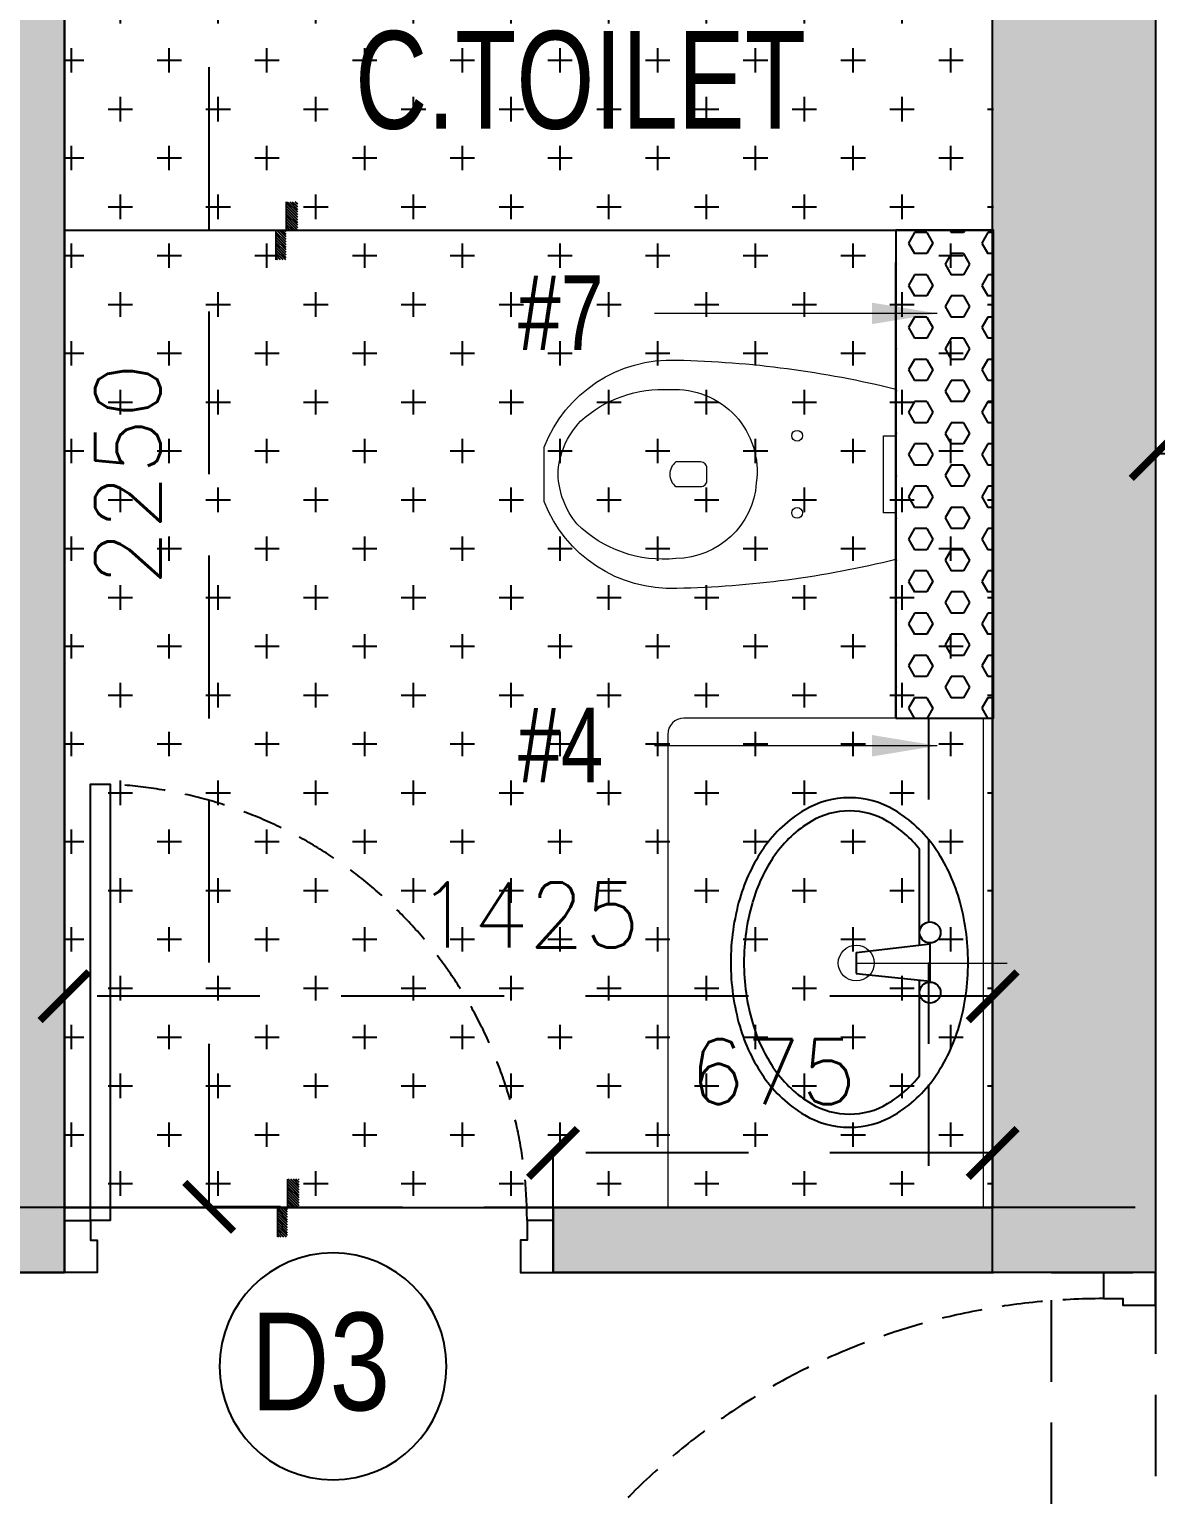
# Model space of a CAD drawing. Header units: millimetres. Extents: x 1180970 to 1231451, y -5737889 to -5695638.
# Drawn here: x 1197479 to 1199207, y -5714502 to -5712241 of the extents above; entities that cross this region are included whole.
import ezdxf
from ezdxf.enums import TextEntityAlignment as Align

# ---------------------------------------------------------------- set-up
doc = ezdxf.new("R2010")
doc.units = ezdxf.units.MM
doc.header["$LTSCALE"] = 1000
doc.header["$MEASUREMENT"] = 0
for name, pattern in [('$2$( Hidden )', [0.375, 0.25, -0.125]), ('3BHK-A$0$$1$HIDDEN', [0.375, 0.25, -0.125]), ('3BHK-A$1$AUDIT_D_120904163729-0', [0]), ('3BHK-A$2$( Hidden )', [0.375, 0.25, -0.125]), ('3BHK-A$2$HIDDEN', [0.375, 0.25, -0.125]), ('AUDIT_D_120904163729-0', [0]), ('T8(T9 IS SIMILAR) - GROUND FLOOR - DIMENSION & TEXTING$0$HIDDEN', [0.375, 0.25, -0.125]), ('T8_REFUGE COLUMNS$0$CENTER2', [1.125, 0.75, -0.125, 0.125, -0.125])]:
    doc.linetypes.add(name, pattern=pattern)
doc.layers.get('0').update_dxf_attribs({"linetype": 'AUDIT_D_120904163729-0'})
for name, color, linetype in [('3BHK-A$0$$0$A-DOOR-FULL', 2, 'Continuous'), ('3BHK-A$0$$1$ELEV.', 5, 'Continuous'), ('3BHK-A$0$$1$LEDGE WALL', 5, 'Continuous'), ('3BHK-A$0$A-SANITARY', 2, 'Continuous'), ('3BHK-A$0$a-tile drop', 3, 'Continuous'), ('3BHK-A$0$APT PLANS-typ$0$TILEDROP', 3, 'Continuous'), ('3BHK-A$0$LEDGE WALL', 5, 'Continuous'), ('3BHK-A$1$A-HATCH -160', 251, '3BHK-A$1$AUDIT_D_120904163729-0'), ('3BHK-A$1$A-TOI SUNK 50MM', 8, 'Continuous'), ('3BHK-A$1$CUT-OUT', 49, 'Continuous'), ('T8(T9 IS SIMILAR) - GROUND FLOOR - DIMENSION & TEXTING$0$A-DIMENSIONS', 2, 'T8(T9 IS SIMILAR) - GROUND FLOOR - DIMENSION & TEXTING$0$HIDDEN'), ('T8(T9 IS SIMILAR) - GROUND FLOOR - DIMENSION & TEXTING$0$a-window-no', 125, 'Continuous'), ('T8_REFUGE COLUMNS$0$A-CENTERLINE', 193, 'T8_REFUGE COLUMNS$0$CENTER2'), ('T8_REFUGE COLUMNS$0$A-RCC COLS', 3, 'Continuous')]:
    doc.layers.add(name, color=color, linetype=linetype)
for name, color, linetype, lineweight in [('3BHK-A$1$$1$a-TOI-fixtures', 251, 'Continuous', 0), ('3BHK-A$1$$1$A-WALL- 160', 6, 'Continuous', 30), ('3BHK-A$2$a-TOI-fixtures', 251, 'Continuous', 0), ('T8(T9 IS SIMILAR) - GROUND FLOOR - DIMENSION & TEXTING$0$a-Text', 4, 'Continuous', 0), ('T8(T9 IS SIMILAR) - GROUND FLOOR - DIMENSION & TEXTING$0$R0-18-10-2014-T1-1st Podium Floor Plan$0$Text', 2, 'Continuous', 0), ('T8(T9 IS SIMILAR) - GROUND FLOOR$0$D&W', 8, 'Continuous', 25), ('wall', 22, 'Continuous', 30)]:
    doc.layers.add(name, color=color, linetype=linetype, lineweight=lineweight)
doc.layers.add('T8_REFUGE COLUMNS$0$COL-HATCH', color=7, linetype='Continuous', lineweight=25, true_color=0xa3a3a3)
doc.styles.add('$28$Romans 1', font='romans.shx', dxfattribs={"height": 100})
doc.styles.add('T8(T9 IS SIMILAR) - GROUND FLOOR - DIMENSION & TEXTING$0$ARIAL ARROW', font='swisscl.ttf')
doc.styles.add('T8(T9 IS SIMILAR) - GROUND FLOOR - DIMENSION & TEXTING$0$LODHA STANDERD', font='sanss___.ttf')
doc.styles.add('T8(T9 IS SIMILAR) - GROUND FLOOR - DIMENSION & TEXTING$0$Romans 1', font='romans.shx', dxfattribs={"height": 100})
doc.styles.add('T8(T9 IS SIMILAR) - GROUND FLOOR - DIMENSION & TEXTING$0$Tahoma', font='tahoma.ttf')
doc.dimstyles.new('$1$ALPINE S', dxfattribs={"dimscale": 0, "dimtxt": 100, "dimasz": 75, "dimexe": 0, "dimexo": 0, "dimgap": 75, "dimtad": 1, "dimdec": 0, "dimzin": 0, "dimdsep": 46, "dimtxsty": '$28$Romans 1', "dimblk": '$28$_ArchTick', "dimcen": 0.09, "dimclrd": 256, "dimclre": 256, "dimclrt": 7, "dimadec": 0, "dimazin": 0, "dimtfac": 1, "dimtdec": 0, "dimtofl": 0, "dimtmove": 1, "dimatfit": 0, "dimldrblk": '$1$_Open90', "dimfxl": 1, "dimtolj": 1, "dimtzin": 0, "dimarcsym": 0})
doc.dimstyles.new('T8(T9 IS SIMILAR) - GROUND FLOOR - DIMENSION & TEXTING$0$ALPINE S', dxfattribs={"dimscale": 0, "dimtxt": 100, "dimasz": 75, "dimexe": 0, "dimexo": 0, "dimgap": 75, "dimtad": 1, "dimdec": 0, "dimzin": 0, "dimdsep": 46, "dimtxsty": 'T8(T9 IS SIMILAR) - GROUND FLOOR - DIMENSION & TEXTING$0$Romans 1', "dimblk": 'T8(T9 IS SIMILAR) - GROUND FLOOR - DIMENSION & TEXTING$0$_ArchTick', "dimcen": 0.09, "dimclrd": 256, "dimclre": 256, "dimclrt": 7, "dimadec": 0, "dimazin": 0, "dimtfac": 1, "dimtdec": 0, "dimtofl": 0, "dimtmove": 1, "dimatfit": 0, "dimldrblk": 'T8(T9 IS SIMILAR) - GROUND FLOOR - DIMENSION & TEXTING$0$_Open90', "dimfxl": 1, "dimtolj": 1, "dimtzin": 0, "dimarcsym": 0})
doc.dimstyles.new('T8(T9 IS SIMILAR) - GROUND FLOOR - DIMENSION & TEXTING$0$SAMATA STD', dxfattribs={"dimtxt": 100, "dimasz": 50, "dimexe": 50, "dimexo": 50, "dimgap": 10, "dimtad": 0, "dimdec": 0, "dimrnd": 5, "dimzin": 0, "dimdsep": 46, "dimtxsty": 'T8(T9 IS SIMILAR) - GROUND FLOOR - DIMENSION & TEXTING$0$Tahoma', "dimblk": 'T8(T9 IS SIMILAR) - GROUND FLOOR - DIMENSION & TEXTING$0$_Origin2', "dimcen": -50, "dimdle": 50, "dimclrd": 7, "dimclre": 7, "dimclrt": 7, "dimadec": 0, "dimazin": 0, "dimtfac": 1, "dimtdec": 0, "dimtmove": 1, "dimatfit": 3, "dimfxl": 150, "dimtfill": 1, "dimtolj": 1, "dimtzin": 0, "dimlwd": -1, "dimlwe": -1, "dimarcsym": 0})

# ---------------------------------------------------------------- blocks, each defined once
blk = doc.blocks.new('*U166')
for points in [[(0, 0), (0, 1025), (30, 1025), (30, 0)], [(-40, 0), (0, 0), (0, -30), (10, -30), (10, -80), (-40, -80)], [(1065, 0), (1025, 0), (1025, -30), (1015, -30), (1015, -80), (1065, -80)]]:
    blk.add_lwpolyline(points, close=True)
at = {"color": 0, "linetype": 'ByBlock', "ltscale": 0.25}
blk.add_arc((-1.5, -0.6), 1026.5, 0.0347, 87.627, dxfattribs=at)
blk = doc.blocks.new('*U167')
for points in [[(0, 0), (0, 670), (30, 670), (30, 0)], [(-40, 0), (0, 0), (0, -30), (10, -30), (10, -80), (-40, -80)], [(710, 0), (670, 0), (670, -30), (660, -30), (660, -80), (710, -80)]]:
    blk.add_lwpolyline(points, close=True)
at = {"color": 0, "linetype": 'ByBlock', "ltscale": 0.25}
blk.add_arc((-1, -0.4), 671, 0.0347, 87.627, dxfattribs=at)
blk = doc.blocks.new('3BHK-A$0$$1$EWC 1-flat-3')
at = {"layer": '3BHK-A$1$$1$a-TOI-fixtures', "ltscale": 1.5}
blk.add_line((130.9, 0), (-130.9, 0), dxfattribs=at)
for points in [[(-130.9, 0, -0.055103), (-175.3, 336.2, -0.321827), (-41.6, 540), (41.6, 540, -0.321827), (175.3, 336.2, -0.055103), (130.9, 0, -27.681239)], [(-13.2, 214.3, -0.391448), (-129.3, 337.7, -0.224585), (-76.1, 489.9, -0.160675), (0, 518.7, -0.183016), (81.6, 484.1, -0.201424), (130, 346.4, -0.474507), (-13.2, 214.3, -2.927417)], [(-9.5, 290.2), (9.5, 290.2, 0.414214), (18.9, 299.7), (18.9, 337.6, 0.5), (-18.9, 337.6), (-18.9, 299.7, 0.414214), (-9.5, 290.2, 0.530498)]]:
    blk.add_lwpolyline(points, format="xyb", dxfattribs=at)
at = {"layer": '3BHK-A$1$$1$a-TOI-fixtures'}
blk.add_lwpolyline([(-59.2, 0), (-59.2, 18.9), (59.2, 18.9), (59.2, 0)], close=True, dxfattribs=at)
at = {"layer": '3BHK-A$1$$1$a-TOI-fixtures', "ltscale": 1.5}
for centre in [(-59.2, 151.6), (59.2, 151.6)]:
    blk.add_circle(centre, 8.31, dxfattribs=at)
blk = doc.blocks.new('3BHK-A$0$TILE DROP -x')
at = {"layer": '3BHK-A$0$APT PLANS-typ$0$TILEDROP'}
h = blk.add_hatch(dxfattribs=at)
h.set_pattern_fill('ACET-2D-ANSI31', color=8, scale=90, angle=90, style=0)
h.set_pattern_definition([(135, (-851695.914, 5365039.183), (-7.954951288, -7.954951288), [])])
h.paths.add_polyline_path([(-58323.9, -19205.9), (-58323.9, -19023.7), (-58261.5, -19023.7), (-58261.5, -19205.9)])
edge = h.paths.add_edge_path()
edge.add_line((-58323.9, -19381.2), (-58393.7, -19381.2))
edge.add_line((-58323.9, -19205.9), (-58323.9, -19381.2))
edge.add_line((-58393.1, -19205.9), (-58323.9, -19205.9))
edge.add_line((-58393.1, -19381.2), (-58393.1, -19205.9))
at = {"layer": '3BHK-A$0$APT PLANS-typ$0$TILEDROP', "color": 1}
blk.add_line((-58153.9, -19205.9), (-58434, -19205.9), dxfattribs=at)
at = {"layer": '3BHK-A$0$APT PLANS-typ$0$TILEDROP', "color": 20, "const_width": 10}
for points in [[(-58261.5, -19205.9), (-58261.5, -19023.7)], [(-58323.9, -19381.2), (-58323.9, -19205.9)], [(-58323.9, -19205.9), (-58261.5, -19205.9)]]:
    blk.add_lwpolyline(points, dxfattribs=at)
blk = doc.blocks.new('3BHK-A$0$WB1')
at = {"layer": '3BHK-A$0$A-SANITARY', "color": 0, "ltscale": 1000}
for p, q in [((190074.4, -1779394.5), (190063, -1779507.9)), ((190106.8, -1779394.5), (190119.9, -1779507.9)), ((189917.5, -1779491.7), (190064.6, -1779491.7)), ((190118, -1779491.7), (190265.4, -1779491.7)), ((190061.5, -1779507.9), (190121.4, -1779507.9))]:
    blk.add_line(p, q, dxfattribs=at)
at = {"layer": '3BHK-A$0$A-SANITARY', "color": 0}
blk.add_line((190106.8, -1779394.5), (190074.4, -1779394.5), dxfattribs=at)
for centre, major_axis, start_param, end_param in [((190067.1, -1779471.3), (-69.6, 256.7), 0.015739, 0.342992), ((190091.4, -1779555.7), (-92.6, 341.5), 6.018375, 6.298924), ((190091.4, -1779555.7), (-87.3, 322), 6.018375, 6.298924), ((190091.4, -1779555.7), (-92.6, 341.5), 5.737826, 6.018375), ((190091.4, -1779555.7), (-87.3, 322), 5.737826, 6.018375), ((190115.8, -1779471.3), (-69.6, 256.7), 5.410573, 5.737826), ((190067.1, -1779471.3), (-64.3, 237.2), 0.015739, 0.342992), ((190115.8, -1779471.3), (-64.3, 237.2), 5.410573, 5.737826), ((190030, -1779417.8), (-52.6, 193.9), 0.342992, 0.768932), ((190152.9, -1779417.8), (-52.6, 193.9), 4.984633, 5.410573), ((190030, -1779417.8), (-47.3, 174.4), 0.342992, 0.768932), ((190152.9, -1779417.8), (-47.3, 174.4), 4.984633, 5.410573), ((189973.2, -1779384.1), (-35.3, 130.2), 0.768932, 1.305986), ((189973.2, -1779384.1), (-30, 110.7), 0.768932, 1.305986), ((190209.6, -1779384.1), (-30, 110.7), 4.447579, 4.984633), ((190209.6, -1779384.1), (-35.3, 130.2), 4.447579, 4.984633), ((189973.2, -1779384.1), (-35.3, 130.2), 1.305986, 1.84304), ((189973.2, -1779384.1), (-30, 110.7), 1.305986, 1.84304), ((190209.6, -1779384.1), (-30, 110.7), 3.910525, 4.447579), ((190209.6, -1779384.1), (-35.3, 130.2), 3.910525, 4.447579), ((190030, -1779350.3), (-47.3, 174.4), 1.84304, 2.20494), ((190152.9, -1779350.3), (-47.3, 174.4), 3.548625, 3.910525), ((190030, -1779350.3), (-52.6, 193.9), 1.84304, 2.268981), ((190152.9, -1779350.3), (-52.6, 193.9), 3.484585, 3.910525), ((190045.3, -1779507.9), (-4.2, 15.6), 6.018375, 12.30156), ((190137.6, -1779507.9), (-4.2, 15.6), 6.018375, 12.30156), ((190067.1, -1779296.9), (-69.6, 256.7), 2.268981, 2.596234), ((190115.8, -1779296.9), (-69.6, 256.7), 3.157331, 3.484585), ((190091.4, -1779212.5), (-92.6, 341.5), 2.596234, 2.876783), ((190091.4, -1779212.5), (-92.6, 341.5), 2.876783, 3.157331)]:
    blk.add_ellipse(centre, major_axis=major_axis, ratio=1, start_param=start_param, end_param=end_param, dxfattribs=at)
blk = doc.blocks.new('3BHK-A')
at = {"layer": '3BHK-A$0$LEDGE WALL'}
h = blk.add_hatch(dxfattribs=at)
h.set_pattern_fill('HEX', color=8, scale=150, angle=180)
h.paths.add_polyline_path([(1198958.7, -5713298.5), (1198808.7, -5713298.5), (1198808.7, -5712549.2), (1198958.7, -5712549.2)])
at = {"layer": '3BHK-A$1$A-HATCH -160', "linetype": 'ByBlock'}
h = blk.add_hatch(dxfattribs=at)
h.set_pattern_fill('ZIGZAG', color=256, scale=250)
h.set_pattern_definition([(9e-15, (1e-08, 0), (31.25, 31.25), [31.25, -31.25]), (90, (31.25, 0), (-31.25, 31.25), [31.25, -31.25])])
h.paths.add_polyline_path([(1185182.8, -5714749.5), (1186532.7, -5714749.5), (1186532.7, -5714149.5), (1186632.7, -5714149.5), (1186632.7, -5714749.5), (1188712.7, -5714749.5), (1188712.7, -5714049.5), (1189032.5, -5714049.5), (1189032.5, -5714149.5), (1188812.7, -5714149.5), (1188812.7, -5715449.5), (1189032.5, -5715449.5), (1189032.5, -5715549.5), (1188712.7, -5715549.5), (1188712.7, -5714849.5), (1186632.7, -5714849.5), (1186632.7, -5715664.5), (1186532.7, -5715664.5), (1186532.7, -5714849.5), (1185182.8, -5714849.5)])
h.paths.add_polyline_path([(1185182.8, -5713249.5), (1185782.7, -5713249.5), (1185782.7, -5713149.5), (1185182.8, -5713149.5)])
h.paths.add_polyline_path([(1186532.7, -5710699.5), (1186632.7, -5710699.5), (1186632.7, -5713249.5), (1186532.7, -5713249.5)])
h.paths.add_polyline_path([(1186532.7, -5717399.5), (1186632.7, -5717399.5), (1186632.7, -5716414.5), (1186532.7, -5716414.5)])
h.paths.add_polyline_path([(1194902.2, -5715375), (1194082.3, -5715375), (1194082.3, -5715475), (1194902.2, -5715475)])
h.paths.add_polyline_path([(1195782.2, -5715375), (1196682.2, -5715375), (1196682.2, -5715475), (1195782.2, -5715475)])
h.paths.add_polyline_path([(1194132.5, -5714149.9), (1196532.4, -5714149.9), (1196532.4, -5714049.9), (1194132.5, -5714049.9)])
h.paths.add_polyline_path([(1197432.4, -5711800.2), (1197532.4, -5711800.2), (1197532.4, -5714149.9), (1197432.4, -5714149.9)])
h.paths.add_polyline_path([(1198282.4, -5714149.9), (1198958.7, -5714149.9), (1198958.7, -5714049.9), (1198282.4, -5714049.9)])
h.paths.add_polyline_path([(1196871.9, -5720208.6), (1196082.2, -5720209.7), (1196082.3, -5720109.7), (1196082.2, -5720109.7), (1196182.2, -5720109.7), (1196871.9, -5720108.6)])
h.paths.add_polyline_path([(1193397.2, -5709939.9), (1193882.3, -5709939.6), (1193882.3, -5710040.1), (1193397.3, -5710040.1)])
h.paths.add_polyline_path([(1186632.7, -5708554.7), (1187192.3, -5708554.8), (1187192.3, -5708654.7), (1186632.7, -5708654.7)])
h.paths.add_polyline_path([(1194182.3, -5715724), (1194082.3, -5715724), (1194082.3, -5715474), (1194182.3, -5715474)])
at = {"layer": '3BHK-A$1$A-TOI SUNK 50MM'}
h = blk.add_hatch(dxfattribs=at)
h.set_pattern_fill('CROSS', color=256, scale=300, style=0)
h.set_pattern_definition([(9e-15, (-0.65, 1286.84), (75, 75), [37.5, -112.5]), (90, (18.1, 1268.09), (-75, 75), [37.5, -112.5])])
h.paths.add_polyline_path([(1197532.4, -5711799.2), (1198958.7, -5711799.2), (1198958.7, -5714049.9), (1197532.4, -5714049.9)])
at = {"layer": '3BHK-A$0$$1$ELEV.'}
blk.add_line((1197532.3, -5712549.2, -0.5), (1198958.7, -5712549.2, -0.5), dxfattribs=at)
at = {"layer": '3BHK-A$0$$1$LEDGE WALL'}
blk.add_line((1198808.7, -5713298.5, -0.5), (1198808.7, -5712598.8, -0.5), dxfattribs=at)
at = {"layer": '3BHK-A$0$$1$LEDGE WALL', "linetype": '3BHK-A$2$( Hidden )', "ltscale": 0.5}
blk.add_line((1198858.7, -5713298.5, -0.5), (1198858.7, -5714048.8, 0), dxfattribs=at)
at = {"layer": '3BHK-A$0$$1$LEDGE WALL', "elevation": -0.5}
blk.add_lwpolyline([(1198808.7, -5713298.5), (1198958.7, -5713298.5), (1198958.7, -5712549.2), (1198808.7, -5712549.2)], close=True, dxfattribs=at)
at = {"layer": '3BHK-A$1$$1$A-WALL- 160', "linetype": 'ByBlock'}
for p, q in [((1197532.4, -5714149.9, 0), (1197532.4, -5711800.2, 0)), ((1198282.4, -5714049.9, 0), (1198958.7, -5714049.9, 0)), ((1198282.4, -5714149.9, 0), (1198282.4, -5714049.9, 0)), ((1197432.4, -5714149.9, 0), (1197532.4, -5714149.9, 0)), ((1198282.4, -5714149.9, 0), (1198958.7, -5714149.9, 0))]:
    blk.add_line(p, q, dxfattribs=at)
at = {"layer": '3BHK-A$1$A-TOI SUNK 50MM'}
blk.add_line((1197532.4, -5714049.9, 0), (1198282.4, -5714049.9, 0), dxfattribs=at)
at = {"layer": '3BHK-A$1$CUT-OUT', "linetype": '3BHK-A$2$HIDDEN', "ltscale": 0.5, "elevation": -0.5}
blk.add_lwpolyline([(1199207.4, -5715255), (1199047.4, -5715255), (1199047.4, -5714149.9), (1199207.4, -5714149.9)], close=True, dxfattribs=at)
at = {"layer": '3BHK-A$2$a-TOI-fixtures'}
for p, q in [((1198956.7, -5713298.5, -0.5), (1198483.4, -5713298.5, -0.5)), ((1198942.5, -5713298.5, -0.5), (1198942.5, -5714048.8, -0.5)), ((1198957.5, -5713298.5, -0.5), (1198957.5, -5714048.8, -0.5)), ((1198458.4, -5713323.5, -0.5), (1198458.4, -5714048.8, -0.5)), ((1198957.5, -5714049.9, 0), (1198460.4, -5714049.9, 0))]:
    blk.add_line(p, q, dxfattribs=at)
at = {"layer": '3BHK-A$2$a-TOI-fixtures', "extrusion": (-3.57019e-09, -2.53026e-07, 1)}
blk.add_line((1198747.8, -5713674.5, 0), (1198979.4, -5713674.5, 0), dxfattribs=at)
blk.add_circle((1198747.8, -5713674.5, 1.4), 27.5, dxfattribs=at)
at = {"layer": '3BHK-A$2$a-TOI-fixtures'}
blk.add_arc((1198483.4, -5713323.5, -0.5), 25, 90, 180, dxfattribs=at)
at = {"layer": '3BHK-A$0$$0$A-DOOR-FULL', "linetype": '3BHK-A$0$$1$HIDDEN'}
blk.add_blockref('*U167', (1197572.4, -5714069.9, 0), dxfattribs=at)
at = {"layer": '3BHK-A$0$$0$A-DOOR-FULL', "linetype": '3BHK-A$0$$1$HIDDEN', "rotation": 90}
blk.add_blockref('*U166', (1199127.4, -5715214.9, -0.5), dxfattribs=at)
at = {"layer": '3BHK-A$0$a-tile drop', "xscale": 0.25, "yscale": 0.25, "zscale": 0.25, "rotation": 180}
for p in [(1183291.5, -5717350.7, -0.5), (1183293.8, -5718851.3, 0)]:
    blk.add_blockref('3BHK-A$0$TILE DROP -x', p, dxfattribs=at)
at = {"layer": '3BHK-A$1$$1$a-TOI-fixtures', "extrusion": (0, 0, -1), "xscale": -1, "zscale": -1, "rotation": 270}
blk.add_blockref('3BHK-A$0$$1$EWC 1-flat-3', (-1198808.7, -5712923.9, 0.5), dxfattribs=at)
at = {"layer": '3BHK-A$2$a-TOI-fixtures', "extrusion": (0, 0, -1), "xscale": -1, "zscale": -1, "rotation": 270}
blk.add_blockref('3BHK-A$0$WB1', (580646.7, -5903765.1, 0), dxfattribs=at)
blk = doc.blocks.new('T8_REFUGE COLUMNS')
at = {"layer": 'T8_REFUGE COLUMNS$0$COL-HATCH', "linetype": 'ByBlock'}
h = blk.add_hatch(color=256, dxfattribs=at)
h.dxf.hatch_style = 1
h.paths.add_polyline_path([(1198957.1, -5709939.9), (1199207.1, -5709939.9), (1199207.1, -5714149.9), (1198957.1, -5714149.9)])
at = {"layer": 'T8_REFUGE COLUMNS$0$A-CENTERLINE'}
blk.add_line((1229551.2, -5714049.9), (1182156.9, -5714049.9), dxfattribs=at)
at = {"layer": 'T8_REFUGE COLUMNS$0$A-RCC COLS', "linetype": 'ByBlock'}
blk.add_lwpolyline([(1198957.1, -5709939.9), (1199207.1, -5709939.9), (1199207.1, -5714149.9), (1198957.1, -5714149.9)], close=True, dxfattribs=at)
blk = doc.blocks.new('T8(T9 IS SIMILAR) - GROUND FLOOR')
at = {"layer": 'T8(T9 IS SIMILAR) - GROUND FLOOR$0$D&W', "linetype": 'ByBlock'}
for name in ['T8_REFUGE COLUMNS', '3BHK-A']:
    blk.add_blockref(name, (0, 0), dxfattribs=at)
blk = doc.blocks.new('T8(T9 IS SIMILAR) - GROUND FLOOR - DIMENSION & TEXTING$0$_ArchTick')
at = {"color": 0, "linetype": 'ByBlock', "const_width": 0.15}
blk.add_lwpolyline([(-0.5, -0.5), (0.5, 0.5)], dxfattribs=at)
blk = doc.blocks.new('*D588')
at = {"layer": 'T8(T9 IS SIMILAR) - GROUND FLOOR - DIMENSION & TEXTING$0$A-DIMENSIONS', "linetype": 'T8(T9 IS SIMILAR) - GROUND FLOOR - DIMENSION & TEXTING$0$HIDDEN', "lineweight": -2, "transparency": 16777216}
for p, q in [((1197864, -5711799.1), (1197754.5, -5711799.1)), ((1197864, -5714048.8), (1197754.5, -5714048.8))]:
    blk.add_line(p, q, dxfattribs=at)
at = {"layer": 'T8(T9 IS SIMILAR) - GROUND FLOOR - DIMENSION & TEXTING$0$A-DIMENSIONS', "lineweight": -2, "transparency": 16777216}
blk.add_line((1197754.5, -5714048.8), (1197754.5, -5711799.1), dxfattribs=at)
at = {"layer": 'T8(T9 IS SIMILAR) - GROUND FLOOR - DIMENSION & TEXTING$0$A-DIMENSIONS', "linetype": 'ByBlock', "lineweight": -2, "transparency": 16777216, "xscale": 75, "yscale": 75, "zscale": 75}
for p, rotation in [((1197754.5, -5711799.1), 90), ((1197754.5, -5714048.8), 270)]:
    blk.add_blockref('T8(T9 IS SIMILAR) - GROUND FLOOR - DIMENSION & TEXTING$0$_ArchTick', p, dxfattribs=dict(at, rotation=rotation))
at = {"layer": 'T8(T9 IS SIMILAR) - GROUND FLOOR - DIMENSION & TEXTING$0$A-DIMENSIONS', "color": 7, "linetype": 'ByBlock', "transparency": 16777216, "insert": (1197629.5, -5712924), "char_height": 100, "attachment_point": 5, "rotation": 90, "style": 'T8(T9 IS SIMILAR) - GROUND FLOOR - DIMENSION & TEXTING$0$Romans 1'}
blk.add_mtext('\\A1;2250', dxfattribs=at)
blk = doc.blocks.new('T8(T9 IS SIMILAR) - GROUND FLOOR - DIMENSION & TEXTING$0$_Open90')
at = {"color": 0, "linetype": 'ByBlock', "lineweight": -2}
for p, q in [((-0.5, 0.5), (0, 0)), ((0, 0), (-1, 0)), ((0, 0), (-0.5, -0.5))]:
    blk.add_line(p, q, dxfattribs=at)
blk = doc.blocks.new('*D589')
at = {"layer": 'T8(T9 IS SIMILAR) - GROUND FLOOR - DIMENSION & TEXTING$0$A-DIMENSIONS', "linetype": 'T8(T9 IS SIMILAR) - GROUND FLOOR - DIMENSION & TEXTING$0$HIDDEN', "lineweight": -2, "transparency": 16777216}
for p, q in [((1197532.3, -5713750.8), (1197532.3, -5713725.6)), ((1198957.3, -5713750.8), (1198957.3, -5713725.6))]:
    blk.add_line(p, q, dxfattribs=at)
at = {"layer": 'T8(T9 IS SIMILAR) - GROUND FLOOR - DIMENSION & TEXTING$0$A-DIMENSIONS', "lineweight": -2, "transparency": 16777216}
blk.add_line((1198957.3, -5713725.6), (1197532.3, -5713725.6), dxfattribs=at)
at = {"layer": 'T8(T9 IS SIMILAR) - GROUND FLOOR - DIMENSION & TEXTING$0$A-DIMENSIONS', "linetype": 'ByBlock', "lineweight": -2, "transparency": 16777216, "xscale": 75, "yscale": 75, "zscale": 75, "rotation": 180}
blk.add_blockref('T8(T9 IS SIMILAR) - GROUND FLOOR - DIMENSION & TEXTING$0$_ArchTick', (1197532.3, -5713725.6), dxfattribs=at)
at = {"layer": 'T8(T9 IS SIMILAR) - GROUND FLOOR - DIMENSION & TEXTING$0$A-DIMENSIONS', "linetype": 'ByBlock', "lineweight": -2, "transparency": 16777216, "xscale": 75, "yscale": 75, "zscale": 75}
blk.add_blockref('T8(T9 IS SIMILAR) - GROUND FLOOR - DIMENSION & TEXTING$0$_ArchTick', (1198957.3, -5713725.6), dxfattribs=at)
at = {"layer": 'T8(T9 IS SIMILAR) - GROUND FLOOR - DIMENSION & TEXTING$0$A-DIMENSIONS', "color": 7, "linetype": 'ByBlock', "transparency": 16777216, "insert": (1198244.8, -5713600.6), "char_height": 100, "attachment_point": 5, "style": 'T8(T9 IS SIMILAR) - GROUND FLOOR - DIMENSION & TEXTING$0$Romans 1'}
blk.add_mtext('\\A1;1425', dxfattribs=at)
blk = doc.blocks.new('T8(T9 IS SIMILAR) - GROUND FLOOR - DIMENSION & TEXTING$0$WINDOW TAG')
at = {"layer": 'T8(T9 IS SIMILAR) - GROUND FLOOR - DIMENSION & TEXTING$0$a-window-no'}
blk.add_circle((0, 0), 174.1, dxfattribs=at)
at = {"layer": 'T8(T9 IS SIMILAR) - GROUND FLOOR - DIMENSION & TEXTING$0$a-window-no', "style": 'T8(T9 IS SIMILAR) - GROUND FLOOR - DIMENSION & TEXTING$0$LODHA STANDERD'}
blk.add_attdef('WINDOW', text='', height=150, dxfattribs=at).set_placement((11.3, 2.8), align=Align.MIDDLE_CENTER)
blk = doc.blocks.new('*D390')
at = {"layer": 'T8(T9 IS SIMILAR) - GROUND FLOOR - DIMENSION & TEXTING$0$A-DIMENSIONS', "linetype": 'T8(T9 IS SIMILAR) - GROUND FLOOR - DIMENSION & TEXTING$0$HIDDEN', "lineweight": -2, "transparency": 16777216}
for p, q in [((1198282.5, -5714048.8), (1198282.5, -5713966.2)), ((1198957.5, -5714048.8), (1198957.5, -5713966.2))]:
    blk.add_line(p, q, dxfattribs=at)
at = {"layer": 'T8(T9 IS SIMILAR) - GROUND FLOOR - DIMENSION & TEXTING$0$A-DIMENSIONS', "lineweight": -2, "transparency": 16777216}
blk.add_line((1198957.5, -5713966.2), (1198282.5, -5713966.2), dxfattribs=at)
at = {"layer": 'T8(T9 IS SIMILAR) - GROUND FLOOR - DIMENSION & TEXTING$0$A-DIMENSIONS', "linetype": 'ByBlock', "lineweight": -2, "transparency": 16777216, "xscale": 75, "yscale": 75, "zscale": 75, "rotation": 180}
blk.add_blockref('T8(T9 IS SIMILAR) - GROUND FLOOR - DIMENSION & TEXTING$0$_ArchTick', (1198282.5, -5713966.2), dxfattribs=at)
at = {"layer": 'T8(T9 IS SIMILAR) - GROUND FLOOR - DIMENSION & TEXTING$0$A-DIMENSIONS', "linetype": 'ByBlock', "lineweight": -2, "transparency": 16777216, "xscale": 75, "yscale": 75, "zscale": 75}
blk.add_blockref('T8(T9 IS SIMILAR) - GROUND FLOOR - DIMENSION & TEXTING$0$_ArchTick', (1198957.5, -5713966.2), dxfattribs=at)
at = {"layer": 'T8(T9 IS SIMILAR) - GROUND FLOOR - DIMENSION & TEXTING$0$A-DIMENSIONS', "color": 7, "linetype": 'ByBlock', "transparency": 16777216, "insert": (1198620, -5713841.2), "char_height": 100, "attachment_point": 5, "style": 'T8(T9 IS SIMILAR) - GROUND FLOOR - DIMENSION & TEXTING$0$Romans 1'}
blk.add_mtext('\\A1;675', dxfattribs=at)
blk = doc.blocks.new('T8(T9 IS SIMILAR) - GROUND FLOOR - DIMENSION & TEXTING$0$_Origin2')
at = {"color": 0, "linetype": 'ByBlock', "lineweight": -2}
blk.add_line((-0.5, 0), (-1, 0), dxfattribs=at)
for radius in [0.5, 0.25]:
    blk.add_circle((0, 0), radius, dxfattribs=at)
blk = doc.blocks.new('$28$_ArchTick')
at = {"color": 0, "linetype": 'ByBlock', "const_width": 0.15}
blk.add_lwpolyline([(-0.5, -0.5), (0.5, 0.5)], dxfattribs=at)
blk = doc.blocks.new('*D53')
at = {"layer": 'wall', "linetype": '$2$( Hidden )', "lineweight": -2, "transparency": 16777216}
for p, q in [((1199207.4, -5712549.6), (1199207.4, -5712892.7)), ((1200042.4, -5712549.6), (1200042.4, -5712892.7))]:
    blk.add_line(p, q, dxfattribs=at)
at = {"layer": 'wall', "linetype": 'ByBlock', "lineweight": -2, "transparency": 16777216}
blk.add_line((1200042.4, -5712892.7), (1199207.4, -5712892.7), dxfattribs=at)
at = {"layer": 'wall', "linetype": 'ByBlock', "lineweight": -2, "transparency": 16777216, "xscale": 75, "yscale": 75, "zscale": 75, "rotation": 180}
blk.add_blockref('$28$_ArchTick', (1199207.4, -5712892.7), dxfattribs=at)
at = {"layer": 'wall', "linetype": 'ByBlock', "lineweight": -2, "transparency": 16777216, "xscale": 75, "yscale": 75, "zscale": 75}
blk.add_blockref('$28$_ArchTick', (1200042.4, -5712892.7), dxfattribs=at)
at = {"layer": 'wall', "color": 7, "linetype": 'ByBlock', "transparency": 16777216, "insert": (1199624.9, -5712767.7), "char_height": 100, "attachment_point": 5, "style": '$28$Romans 1'}
blk.add_mtext('\\A1;835', dxfattribs=at)
blk = doc.blocks.new('$1$_Open90')
at = {"color": 0, "linetype": 'ByBlock', "lineweight": -2}
for p, q in [((-0.5, 0.5), (0, 0)), ((0, 0), (-1, 0)), ((0, 0), (-0.5, -0.5))]:
    blk.add_line(p, q, dxfattribs=at)
blk = doc.blocks.new('T8(T9 IS SIMILAR) - GROUND FLOOR - DIMENSION & TEXTING')
at = {"layer": 'T8(T9 IS SIMILAR) - GROUND FLOOR - DIMENSION & TEXTING$0$a-window-no'}
ref = blk.add_blockref('T8(T9 IS SIMILAR) - GROUND FLOOR - DIMENSION & TEXTING$0$WINDOW TAG', (1197944.6, -5714293.9, 1.1), dxfattribs=dict(at, xscale=-1))
ref.add_attrib('WINDOW', 'D3', dxfattribs={"height": 150, "style": 'T8(T9 IS SIMILAR) - GROUND FLOOR - DIMENSION & TEXTING$0$LODHA STANDERD', "width": 0.8}).set_placement((1197925.2, -5714286.4, 1.1), align=Align.MIDDLE_CENTER)
at = {"layer": 'T8(T9 IS SIMILAR) - GROUND FLOOR - DIMENSION & TEXTING$0$a-Text', "style": 'T8(T9 IS SIMILAR) - GROUND FLOOR - DIMENSION & TEXTING$0$ARIAL ARROW'}
blk.add_text('C.TOILET', height=150, dxfattribs=at).set_placement((1197978.4, -5712393.2))
at = {"layer": 'T8(T9 IS SIMILAR) - GROUND FLOOR - DIMENSION & TEXTING$0$R0-18-10-2014-T1-1st Podium Floor Plan$0$Text', "linetype": 'ByBlock', "style": 'T8(T9 IS SIMILAR) - GROUND FLOOR - DIMENSION & TEXTING$0$ARIAL ARROW'}
for s, p in [('#7', (1198228.8, -5712733, -0.5)), ('#4', (1198228.8, -5713397, -0.5))]:
    blk.add_text(s, height=114.75, dxfattribs=at).set_placement(p)
at = {"layer": 'T8(T9 IS SIMILAR) - GROUND FLOOR - DIMENSION & TEXTING$0$A-DIMENSIONS', "linetype": 'ByBlock'}
for base, p1, p2, angle, picture, middle in [((1197754.5, -5711799.1), (1197864, -5714048.8), (1197864, -5711799.1), 270, '*D588', (1197629.5, -5712924)), ((1197532.3, -5713725.6), (1198957.3, -5713750.8), (1197532.3, -5713750.8), 180, '*D589', (1198244.8, -5713600.6)), ((1198282.5, -5713966.2, -0.5), (1198957.5, -5714048.8, -0.1), (1198282.5, -5714048.8, -0.5), 180, '*D390', (1198620, -5713841.2, -0.5))]:
    dim = blk.add_linear_dim(base=base, p1=p1, p2=p2, angle=angle, dimstyle='T8(T9 IS SIMILAR) - GROUND FLOOR - DIMENSION & TEXTING$0$ALPINE S', override={"dimscale": 1, "dimfxl": 5, "dimarcsym": 1}, dxfattribs=at)
    dim.commit()
    dim.dimension.update_dxf_attribs({"geometry": picture, "text_midpoint": middle})
at = {"layer": 'T8(T9 IS SIMILAR) - GROUND FLOOR - DIMENSION & TEXTING$0$R0-18-10-2014-T1-1st Podium Floor Plan$0$Text'}
for points in [[(1198872.3, -5712676.8, -0.5), (1198546.8, -5712676.8, -0.5), (1198438.3, -5712676.8, -0.5)], [(1198872.3, -5713340.8, -0.5), (1198546.8, -5713340.8, -0.5), (1198438.3, -5713340.8, -0.5)]]:
    blk.add_leader(points, dimstyle='T8(T9 IS SIMILAR) - GROUND FLOOR - DIMENSION & TEXTING$0$SAMATA STD', override={"dimscale": 1, "dimasz": 100, "dimclrd": 2, "dimfxlon": 1, "dimarcsym": 1}, dxfattribs=at)

msp = doc.modelspace()

# ---------------------------------------------------------------- block references
at = {"linetype": 'ByBlock'}
msp.add_blockref('T8(T9 IS SIMILAR) - GROUND FLOOR', (0, 0), dxfattribs=at)

# ---------------------------------------------------------------- next in the draw order: block references
msp.add_blockref('T8(T9 IS SIMILAR) - GROUND FLOOR - DIMENSION & TEXTING', (0, 0), dxfattribs=at)

# ---------------------------------------------------------------- next in the draw order: dimensions: what is measured, and where the dimension line sits
at = {"layer": 'wall', "linetype": 'ByBlock'}
dim = msp.add_linear_dim(base=(1199207.4, -5712892.7), p1=(1200042.4, -5712549.6, 1.1), p2=(1199207.4, -5712549.6, 1.1), dimstyle='$1$ALPINE S', override={"dimscale": 1}, dxfattribs=at)
dim.commit()
dim.dimension.update_dxf_attribs({"geometry": '*D53', "text_midpoint": (1199624.9, -5712767.7)})

doc.saveas('drawing.dxf')
